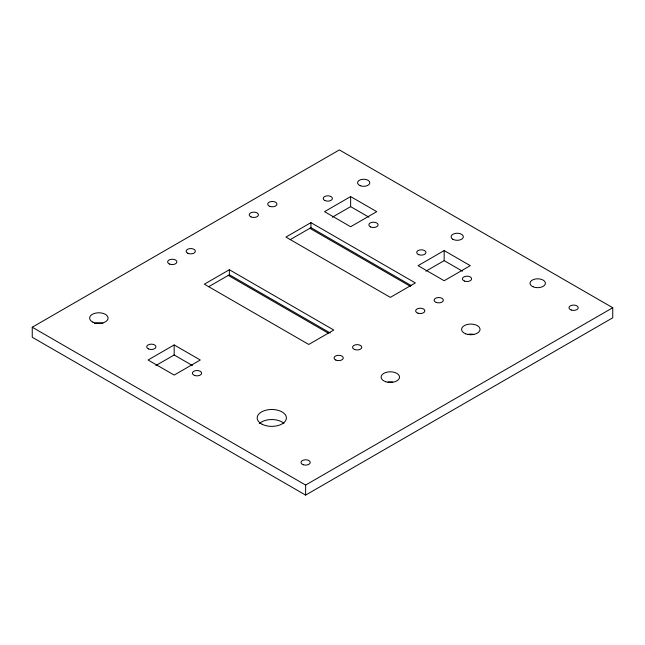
<?xml version="1.0" encoding="UTF-8"?>
<svg xmlns="http://www.w3.org/2000/svg" width="645" height="645" viewBox="0 0 645 645"><rect width="100%" height="100%" fill="white"/><g stroke="black" fill="none" stroke-linecap="round" stroke-linejoin="round"><path stroke-width="0.97" d="M32.25 327.217L339.375 149.906L612.75 307.738L612.75 317.783L305.625 495.094L32.25 337.262L32.25 327.217L305.625 485.048L612.75 307.738M350.638 196.588L324.532 211.657L350.638 226.726L376.736 211.657L350.638 196.588L350.638 206.634L368.908 217.18M229.37 269.739L204.352 284.187L308.762 344.462L333.779 330.022L229.37 269.739L229.37 274.762L330.296 333.038M310.938 222.646L285.92 237.086L390.338 297.369L415.348 282.929L310.938 222.646L310.938 227.669L411.002 285.437M208.666 286.719L229.37 274.762M290.234 239.626L310.938 227.669M332.36 217.18L350.638 206.634M174.166 344.938L148.068 360.007L174.166 375.076L200.273 360.007L174.166 344.938L174.166 354.984L192.444 365.53M155.897 365.53L174.166 354.984M444.171 250.591L418.073 265.659L444.171 280.728L470.278 265.659L444.171 250.591L444.171 260.636L425.902 271.182M444.171 260.636L462.441 271.182M309.745 228.241L410.672 286.509M228.177 275.334L328.232 333.102M305.625 485.048L305.625 495.094M467.472 334.481A9.232 5.329 0 0 1 473.785 334.4M387.943 382.017A9.232 5.329 0 0 1 392.724 382.017M259.29 423.604A14.609 8.433 0 0 1 283.937 423.297M94.412 323.467A9.232 5.329 0 0 1 102.934 323.363M385.718 381.735A9.232 5.329 0 0 0 399.561 377.115A9.232 5.329 0 0 0 385.718 372.504A9.232 5.329 0 0 0 385.718 381.735M262.152 424.273A14.609 8.433 0 0 0 286.114 419.581A14.609 8.433 0 0 0 267.086 409.946A14.609 8.433 0 0 0 262.152 424.273M335.86 360.079A4.612 2.661 0 0 0 343.245 358.314A4.612 2.661 0 0 0 336.908 355.508A4.612 2.661 0 0 0 335.86 360.079M303.319 464.755A4.612 2.661 0 0 0 310.237 462.449A4.612 2.661 0 0 0 303.319 460.135A4.612 2.661 0 0 0 303.319 464.755M92.767 322.097A9.232 5.329 0 0 0 107.9 319.13A9.232 5.329 0 0 0 95.887 313.051A9.232 5.329 0 0 0 92.767 322.097M148.519 348.937A4.612 2.661 0 0 0 155.905 347.171A4.612 2.661 0 0 0 149.559 344.357A4.612 2.661 0 0 0 148.519 348.937M194.443 375.406A4.612 2.661 0 0 0 201.611 373.366A4.612 2.661 0 0 0 194.967 370.802A4.612 2.661 0 0 0 194.443 375.406M251.026 216.914A4.612 2.661 0 0 0 258.411 215.148A4.612 2.661 0 0 0 252.074 212.334A4.612 2.661 0 0 0 251.026 216.914M270.021 206.432A4.612 2.661 0 0 0 276.939 204.118A4.612 2.661 0 0 0 270.021 201.812A4.612 2.661 0 0 0 270.021 206.432M169.7 264.111A4.612 2.661 0 0 0 176.867 262.064A4.612 2.661 0 0 0 170.224 259.5A4.612 2.661 0 0 0 169.7 264.111M187.711 253.219A4.612 2.661 0 0 0 195.282 251.735A4.612 2.661 0 0 0 189.275 248.696A4.612 2.661 0 0 0 187.711 253.219M360.273 185.728A6.152 3.556 0 0 0 369.827 183.003A6.152 3.556 0 0 0 360.966 179.584A6.152 3.556 0 0 0 360.273 185.728M324.757 200.474A4.612 2.661 0 0 0 332.32 198.991A4.612 2.661 0 0 0 326.314 195.951A4.612 2.661 0 0 0 324.757 200.474M370.665 226.959A4.612 2.661 0 0 0 378.051 225.194A4.612 2.661 0 0 0 371.714 222.38A4.612 2.661 0 0 0 370.665 226.959M418.766 254.686A4.612 2.661 0 0 0 425.934 252.647A4.612 2.661 0 0 0 419.29 250.083A4.612 2.661 0 0 0 418.766 254.686M464.448 281.059A4.612 2.661 0 0 0 471.616 279.019A4.612 2.661 0 0 0 464.972 276.455A4.612 2.661 0 0 0 464.448 281.059M452.871 239.287A6.152 3.556 0 0 0 463.166 237.691A6.152 3.556 0 0 0 455.628 233.345A6.152 3.556 0 0 0 452.871 239.287M533.028 286.767A7.692 4.442 0 0 0 545.331 283.824A7.692 4.442 0 0 0 534.761 279.14A7.692 4.442 0 0 0 533.028 286.767M571.285 310.043A4.612 2.661 0 0 0 578.21 307.738A4.612 2.661 0 0 0 571.285 305.424A4.612 2.661 0 0 0 571.285 310.043M436.173 302.408A4.612 2.661 0 0 0 443.341 300.368A4.612 2.661 0 0 0 436.689 297.805A4.612 2.661 0 0 0 436.173 302.408M417.936 313.18A4.612 2.661 0 0 0 424.862 310.874A4.612 2.661 0 0 0 417.936 308.568A4.612 2.661 0 0 0 417.936 313.18M465.69 333.828A9.232 5.329 0 0 0 480.025 329.74A9.232 5.329 0 0 0 466.738 324.62A9.232 5.329 0 0 0 465.69 333.828M354.355 349.405A4.612 2.661 0 0 0 361.74 347.639A4.612 2.661 0 0 0 355.395 344.833A4.612 2.661 0 0 0 354.355 349.405"/></g></svg>
